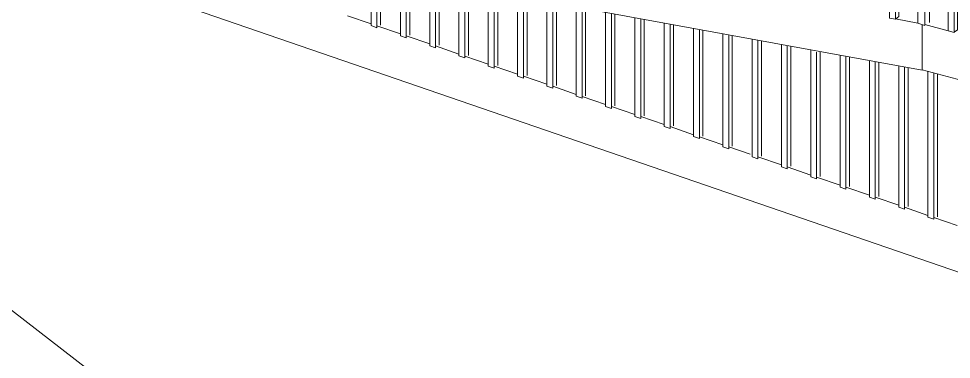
# Model space of a CAD drawing. Header units: metres. Extents: x 40 to 358, y -13 to 19.
# Drawn here: x 72.815 to 75.539, y -1.384 to -0.388 of the extents above; entities that cross this region are included whole.
import ezdxf

# ---------------------------------------------------------------- set-up
doc = ezdxf.new("R2010")
doc.units = ezdxf.units.M
for name, color, linetype, lineweight in [('A-BRND', 11, 'Continuous', 5), ('A-MURO', 113, 'Continuous', 9), ('A-PISO-RAMP', 51, 'Continuous', 5)]:
    doc.layers.add(name, color=color, linetype=linetype, lineweight=lineweight)

# ---------------------------------------------------------------- blocks, each defined once
blk = doc.blocks.new('Ramp - Ramp-1224626-Axonometria')
at = {"layer": 'A-PISO-RAMP'}
for p, q in [((75.4536, -0.5382), (71.1694, 0.2451)), ((76.1698, -1.3389), (72.0231, 0.089)), ((73.7756, -0.3792), (73.8441, -0.4028)), ((75.3758, -0.3887), (75.4409, -0.4006)), ((75.4536, -0.4051), (75.4536, -0.5382)), ((75.4536, -0.5378), (75.4536, -0.4051)), ((75.4623, -0.4052), (75.5299, -0.423)), ((73.8613, -0.4087), (73.9298, -0.4323)), ((73.9469, -0.4382), (74.0154, -0.4618)), ((74.0325, -0.4677), (74.101, -0.4913)), ((74.1181, -0.4972), (74.1866, -0.5207)), ((74.2038, -0.5266), (74.2723, -0.5502)), ((76.4818, -0.8085), (75.4536, -0.5378)), ((74.2894, -0.5561), (74.3579, -0.5797)), ((74.375, -0.5856), (74.4435, -0.6092)), ((74.4606, -0.6151), (74.5291, -0.6387)), ((74.5463, -0.6446), (74.6148, -0.6682)), ((74.6319, -0.6741), (74.7004, -0.6977)), ((74.7175, -0.7036), (74.786, -0.7271)), ((74.8032, -0.733), (74.8717, -0.7566)), ((74.8888, -0.7625), (74.9517, -0.7842)), ((74.9744, -0.792), (75.0429, -0.8156)), ((75.06, -0.8215), (75.1285, -0.8451)), ((75.1457, -0.851), (75.2142, -0.8746)), ((75.2313, -0.8805), (75.2998, -0.9041)), ((75.3169, -0.91), (75.3854, -0.9336)), ((75.4025, -0.9394), (75.471, -0.963)), ((75.4882, -0.9689), (75.5567, -0.9925))]:
    blk.add_line(p, q, dxfattribs=at)
blk = doc.blocks.new('Railing - 20-V388-Axonometria')
at = {"layer": 'A-BRND'}
for p, q in [((75.3587, -0.3862), (75.3587, 0.5508)), ((75.3758, 0.5477), (75.3758, -0.3894)), ((75.3862, -0.3819), (75.3862, 0.5458)), ((75.3587, -0.3862), (75.3758, -0.3894)), ((75.3765, -0.3889), (75.3862, -0.3819))]:
    blk.add_line(p, q, dxfattribs=at)
blk = doc.blocks.new('Railing - 20-V389-Axonometria')
at = {"layer": 'A-BRND'}
for p, q in [((75.5299, -0.4238), (75.5299, 0.5127)), ((75.5471, 0.5082), (75.5471, -0.4284)), ((75.5574, -0.4209), (75.5574, 0.5054)), ((75.5299, -0.4238), (75.5471, -0.4284)), ((75.5479, -0.4278), (75.5574, -0.4209))]:
    blk.add_line(p, q, dxfattribs=at)
blk = doc.blocks.new('Railing - 25-V461-Axonometria')
at = {"layer": 'A-BRND'}
for p, q in [((75.4409, -0.4007), (75.4409, 0.5357)), ((75.4623, 0.5306), (75.4623, -0.4081)), ((75.4752, -0.3987), (75.4752, 0.5271)), ((75.4409, -0.4007), (75.4623, -0.4081))]:
    blk.add_line(p, q, dxfattribs=at)
blk = doc.blocks.new('Railing - Railing-1745435-Axonometria')
for name in ['Railing - 20-V388-Axonometria', 'Railing - 25-V461-Axonometria', 'Railing - 20-V389-Axonometria']:
    blk.add_blockref(name, (0, 0))
blk = doc.blocks.new('Railing - 20-V698-Axonometria')
at = {"layer": 'A-BRND'}
for p, q in [((73.8613, 0.5216), (73.8613, 0.446)), ((73.8716, 0.4441), (73.8716, 0.518)), ((73.8441, -0.4083), (73.8441, -0.2439)), ((73.8613, -0.2471), (73.8613, -0.4142)), ((73.8716, -0.4067), (73.8716, -0.249)), ((73.8441, -0.4083), (73.8613, -0.4142))]:
    blk.add_line(p, q, dxfattribs=at)
blk = doc.blocks.new('Railing - 20-V699-Axonometria')
at = {"layer": 'A-BRND'}
for p, q in [((73.9469, 0.4921), (73.9469, 0.4303)), ((73.9572, 0.4284), (73.9572, 0.4885)), ((73.9298, -0.4378), (73.9298, -0.2596)), ((73.9469, -0.2627), (73.9469, -0.4437)), ((73.9572, -0.4362), (73.9572, -0.2646)), ((73.9298, -0.4378), (73.9469, -0.4437))]:
    blk.add_line(p, q, dxfattribs=at)
blk = doc.blocks.new('Railing - 20-V700-Axonometria')
at = {"layer": 'A-BRND'}
for p, q in [((74.0325, 0.4626), (74.0325, 0.4146)), ((74.0429, 0.4127), (74.0429, 0.459)), ((74.0154, -0.4673), (74.0154, -0.2753)), ((74.0325, -0.2784), (74.0325, -0.4732)), ((74.0429, -0.4657), (74.0429, -0.2803)), ((74.0154, -0.4673), (74.0325, -0.4732))]:
    blk.add_line(p, q, dxfattribs=at)
blk = doc.blocks.new('Railing - 20-V701-Axonometria')
at = {"layer": 'A-BRND'}
for p, q in [((74.1181, 0.4331), (74.1181, 0.3989)), ((74.1285, 0.397), (74.1285, 0.4295)), ((74.101, -0.4968), (74.101, -0.2909)), ((74.1181, -0.294), (74.1181, -0.5027)), ((74.1285, -0.4952), (74.1285, -0.2959)), ((74.101, -0.4968), (74.1181, -0.5027))]:
    blk.add_line(p, q, dxfattribs=at)
blk = doc.blocks.new('Railing - 20-V702-Axonometria')
at = {"layer": 'A-BRND'}
for p, q in [((74.2038, 0.4036), (74.2038, 0.3832)), ((74.2141, 0.3813), (74.2141, 0.4)), ((74.1866, -0.5263), (74.1866, -0.3066)), ((74.2038, -0.3097), (74.2038, -0.5322)), ((74.2141, -0.5247), (74.2141, -0.3116)), ((74.1866, -0.5263), (74.2038, -0.5322))]:
    blk.add_line(p, q, dxfattribs=at)
blk = doc.blocks.new('Railing - 20-V703-Axonometria')
at = {"layer": 'A-BRND'}
for p, q in [((74.2894, 0.3741), (74.2894, 0.3675)), ((74.2723, -0.5558), (74.2723, -0.3222)), ((74.2894, -0.3254), (74.2894, -0.5617)), ((74.2997, -0.5542), (74.2997, -0.3272)), ((74.2723, -0.5558), (74.2894, -0.5617))]:
    blk.add_line(p, q, dxfattribs=at)
blk = doc.blocks.new('Railing - 20-V704-Axonometria')
at = {"layer": 'A-BRND'}
for p, q in [((74.3579, -0.5852), (74.3579, -0.3379)), ((74.375, -0.341), (74.375, -0.5911)), ((74.3854, -0.5836), (74.3854, -0.3429)), ((74.3579, -0.5852), (74.375, -0.5911))]:
    blk.add_line(p, q, dxfattribs=at)
blk = doc.blocks.new('Railing - 20-V705-Axonometria')
at = {"layer": 'A-BRND'}
for p, q in [((74.4435, -0.6147), (74.4435, -0.3535)), ((74.4606, -0.3567), (74.4606, -0.6206)), ((74.471, -0.6131), (74.471, -0.3586)), ((74.4435, -0.6147), (74.4606, -0.6206))]:
    blk.add_line(p, q, dxfattribs=at)
blk = doc.blocks.new('Railing - 20-V706-Axonometria')
at = {"layer": 'A-BRND'}
for p, q in [((74.5291, -0.6442), (74.5291, -0.3692)), ((74.5463, -0.3723), (74.5463, -0.6501)), ((74.5566, -0.6426), (74.5566, -0.3742)), ((74.5291, -0.6442), (74.5463, -0.6501))]:
    blk.add_line(p, q, dxfattribs=at)
blk = doc.blocks.new('Railing - 20-V707-Axonometria')
at = {"layer": 'A-BRND'}
for p, q in [((74.6148, -0.6737), (74.6148, -0.3849)), ((74.6319, -0.388), (74.6319, -0.6796)), ((74.6422, -0.6721), (74.6422, -0.3899)), ((74.6148, -0.6737), (74.6319, -0.6796))]:
    blk.add_line(p, q, dxfattribs=at)
blk = doc.blocks.new('Railing - 20-V708-Axonometria')
at = {"layer": 'A-BRND'}
for p, q in [((74.7004, -0.7032), (74.7004, -0.4005)), ((74.7175, -0.4036), (74.7175, -0.7091)), ((74.7279, -0.7016), (74.7279, -0.4055)), ((74.7004, -0.7032), (74.7175, -0.7091))]:
    blk.add_line(p, q, dxfattribs=at)
blk = doc.blocks.new('Railing - 20-V709-Axonometria')
at = {"layer": 'A-BRND'}
for p, q in [((74.786, -0.7327), (74.786, -0.4162)), ((74.8032, -0.4193), (74.8032, -0.7386)), ((74.8135, -0.7311), (74.8135, -0.4212)), ((74.786, -0.7327), (74.8032, -0.7386))]:
    blk.add_line(p, q, dxfattribs=at)
blk = doc.blocks.new('Railing - 20-V710-Axonometria')
at = {"layer": 'A-BRND'}
for p, q in [((74.8717, -0.7622), (74.8717, -0.4318)), ((74.8888, -0.435), (74.8888, -0.7681)), ((74.8991, -0.7606), (74.8991, -0.4368)), ((74.8717, -0.7622), (74.8888, -0.7681))]:
    blk.add_line(p, q, dxfattribs=at)
blk = doc.blocks.new('Railing - 20-V711-Axonometria')
at = {"layer": 'A-BRND'}
for p, q in [((74.9573, -0.7916), (74.9573, -0.4475)), ((74.9744, -0.4506), (74.9744, -0.7975)), ((74.9847, -0.7901), (74.9847, -0.4525)), ((74.9573, -0.7916), (74.9744, -0.7975))]:
    blk.add_line(p, q, dxfattribs=at)
blk = doc.blocks.new('Railing - 20-V712-Axonometria')
at = {"layer": 'A-BRND'}
for p, q in [((75.0429, -0.8211), (75.0429, -0.4631)), ((75.06, -0.4663), (75.06, -0.827)), ((75.0704, -0.8195), (75.0704, -0.4682)), ((75.0429, -0.8211), (75.06, -0.827))]:
    blk.add_line(p, q, dxfattribs=at)
blk = doc.blocks.new('Railing - 20-V713-Axonometria')
at = {"layer": 'A-BRND'}
for p, q in [((75.1285, -0.8506), (75.1285, -0.4788)), ((75.1457, -0.4861), (75.1457, -0.8565)), ((75.156, -0.849), (75.156, -0.4861)), ((75.1285, -0.8506), (75.1457, -0.8565))]:
    blk.add_line(p, q, dxfattribs=at)
blk = doc.blocks.new('Railing - 20-V714-Axonometria')
at = {"layer": 'A-BRND'}
for p, q in [((75.2142, -0.8801), (75.2142, -0.4944)), ((75.2313, -0.4976), (75.2313, -0.886)), ((75.2416, -0.8785), (75.2416, -0.4995)), ((75.2142, -0.8801), (75.2313, -0.886))]:
    blk.add_line(p, q, dxfattribs=at)
blk = doc.blocks.new('Railing - 20-V715-Axonometria')
at = {"layer": 'A-BRND'}
for p, q in [((75.2998, -0.9096), (75.2998, -0.5101)), ((75.3169, -0.5132), (75.3169, -0.9155)), ((75.3272, -0.908), (75.3272, -0.5151)), ((75.2998, -0.9096), (75.3169, -0.9155))]:
    blk.add_line(p, q, dxfattribs=at)
blk = doc.blocks.new('Railing - 20-V716-Axonometria')
at = {"layer": 'A-BRND'}
for p, q in [((75.3854, -0.9391), (75.3854, -0.5258)), ((75.4025, -0.5289), (75.4025, -0.945)), ((75.4129, -0.9375), (75.4129, -0.5308)), ((75.3854, -0.9391), (75.4025, -0.945))]:
    blk.add_line(p, q, dxfattribs=at)
blk = doc.blocks.new('Railing - 20-V717-Axonometria')
at = {"layer": 'A-BRND'}
for p, q in [((75.471, -0.9686), (75.471, -0.5424)), ((75.4882, -0.5469), (75.4882, -0.9745)), ((75.4985, -0.967), (75.4985, -0.5496)), ((75.471, -0.9686), (75.4882, -0.9745))]:
    blk.add_line(p, q, dxfattribs=at)
blk = doc.blocks.new('Railing - Railing-1752316-Axonometria')
for name in ['Railing - 20-V698-Axonometria', 'Railing - 20-V699-Axonometria', 'Railing - 20-V700-Axonometria', 'Railing - 20-V701-Axonometria', 'Railing - 20-V702-Axonometria', 'Railing - 20-V703-Axonometria', 'Railing - 20-V704-Axonometria', 'Railing - 20-V705-Axonometria', 'Railing - 20-V706-Axonometria', 'Railing - 20-V707-Axonometria', 'Railing - 20-V708-Axonometria', 'Railing - 20-V709-Axonometria', 'Railing - 20-V710-Axonometria', 'Railing - 20-V711-Axonometria', 'Railing - 20-V712-Axonometria', 'Railing - 20-V713-Axonometria', 'Railing - 20-V714-Axonometria', 'Railing - 20-V715-Axonometria', 'Railing - 20-V716-Axonometria', 'Railing - 20-V717-Axonometria']:
    blk.add_blockref(name, (0, 0))

msp = doc.modelspace()

# ---------------------------------------------------------------- linework, layer by layer
at = {"layer": 'A-MURO'}
msp.add_line((60.1321, 8.5289), (74.4121, -2.4896), dxfattribs=at)

# ---------------------------------------------------------------- block references
at = {"layer": 'A-BRND'}
for name in ['Railing - Railing-1745435-Axonometria', 'Railing - Railing-1752316-Axonometria']:
    msp.add_blockref(name, (0, 0), dxfattribs=at)
at = {"layer": 'A-PISO-RAMP'}
msp.add_blockref('Ramp - Ramp-1224626-Axonometria', (0, 0), dxfattribs=at)

doc.saveas('drawing.dxf')
